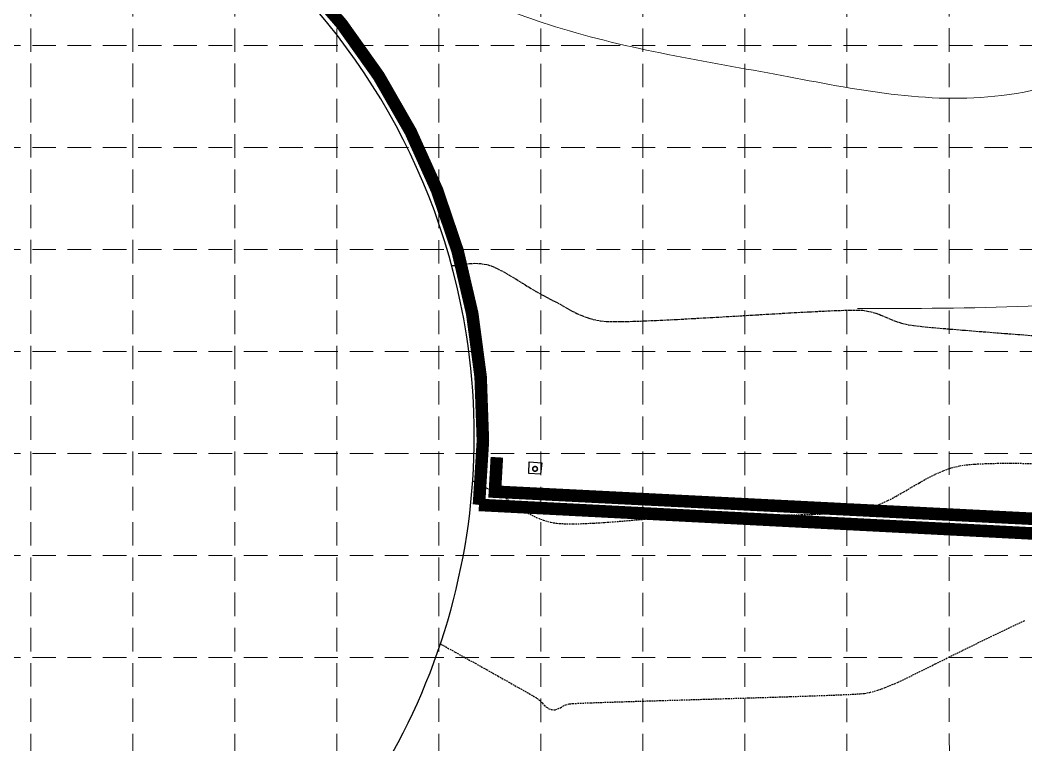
# Model space of a CAD drawing. Header units: inches. Extents: x 2507435 to 2508087, y 7097652 to 7098695.
# Drawn here: x 2507759.4 to 2507919.9, y 7097899.6 to 7098015.2 of the extents above; entities that cross this region are included whole.
import ezdxf

# ---------------------------------------------------------------- set-up
doc = ezdxf.new("R2010")
doc.units = ezdxf.units.IN
doc.header["$MEASUREMENT"] = 0
doc.linetypes.add('DASHED7', pattern=[0.5317999999999998, 0.4379999999999999, -0.0938])
doc.linetypes.add('HIDDEN', pattern=[0.375, 0.25, -0.125])
for name, color, linetype in [('CONT-MJR', 7, 'DASHED7'), ('CONT-MNR', 8, 'HIDDEN'), ('E-CONCRETE', 7, 'Continuous'), ('E-TANKS', 6, 'Continuous'), ('E-UTILITIES', 5, 'Continuous'), ('GRID', 254, 'HIDDEN'), ('LIMITS OF DISTURBANCE', 1, 'HIDDEN'), ('SILT FENCE', 200, 'Continuous')]:
    doc.layers.add(name, color=color, linetype=linetype)
doc.layers.add('CV_GRADING_PROP', color=1, linetype='Continuous', lineweight=0)

msp = doc.modelspace()

# ---------------------------------------------------------------- linework, layer by layer
at = {"layer": 'CONT-MJR', "color": 35, "elevation": 660}
for points in [[(2507830.27992389, 7097976.222437346), (2507831.107946965, 7097976.320255628)], [(2507832.000198302, 7097976.366817135), (2507832.947179258, 7097976.324787001)], [(2507828.6115597, 7097976.001957681), (2507828.981657244, 7097976.036370265)], [(2507829.52562772, 7097976.110697157), (2507830.27992389, 7097976.222437346)], [(2507834.697177148, 7097975.912634217), (2507835.544988786, 7097975.536897093)], [(2507837.455365818, 7097974.487642862), (2507838.490269569, 7097973.862547242)], [(2507848.240926456, 7097968.366057478), (2507849.01812953, 7097968.017218449)], [(2507879.401073712, 7097968.296033408), (2507882.381621847, 7097968.468803592)], [(2507887.687070531, 7097968.751274492), (2507889.883306871, 7097968.846917339)], [(2507889.883306871, 7097968.846917339), (2507891.68944174, 7097968.902793205)], [(2507891.68944174, 7097968.902793205), (2507893.041143031, 7097968.911873156)], [(2507893.041143031, 7097968.911873156), (2507893.874078644, 7097968.867128255)], [(2507850.853885165, 7097967.422550057), (2507852.00508526, 7097967.172945051)], [(2507852.00508526, 7097967.172945051), (2507852.90787132, 7097967.087287487)], [(2507901.96265946, 7097966.439889688), (2507903.285079633, 7097966.293263103)], [(2507915.475220726, 7097965.26406935), (2507918.586505174, 7097965.024988046)], [(2507918.586505174, 7097965.024988046), (2507921.38934619, 7097964.812676808)]]:
    msp.add_lwpolyline(points, dxfattribs=at)
at = {"layer": 'CONT-MJR', "color": 35, "extrusion": (0.05211338620045186, -0.9986411742857004, 0), "elevation": -6957639.836458231}
msp.add_lwpolyline([(2874322.983769511, 660.0000000000009), (2874323.877234912, 660.0000000000009)], dxfattribs=at)
at = {"layer": 'CONT-MJR', "color": 35, "extrusion": (-0.1669006706549652, -0.9859737147281984, 0), "elevation": -7416977.084777888}
msp.add_lwpolyline([(1288000.357948084, 660.0000000000009), (1288001.364275045, 660.0000000000009)], dxfattribs=at)
at = {"layer": 'CONT-MJR', "color": 35, "extrusion": (-0.01053808027390736, -0.9999444728904405, 0), "elevation": -7124009.560387706}
msp.add_lwpolyline([(2432889.98293985, 660.0000000000009), (2432890.090741252, 660.0000000000009)], dxfattribs=at)
at = {"layer": 'CONT-MJR', "color": 35, "extrusion": (0.03646456407666368, -0.9993349466353606, 0), "elevation": -7001808.592035943}
msp.add_lwpolyline([(2764985.144736599, 660.0000000000009), (2764985.372441649, 660.0000000000009)], dxfattribs=at)
at = {"layer": 'CONT-MJR', "color": 35, "extrusion": (0.1353798132207774, -0.9907937758041819, 0), "elevation": -6693121.058516488}
msp.add_lwpolyline([(3445664.015856698, 660), (3445664.56488162, 660)], dxfattribs=at)
at = {"layer": 'CONT-MJR', "color": 35, "extrusion": (-0.3067172806085955, -0.951800667039096, 0), "elevation": -7525054.446806742}
msp.add_lwpolyline([(209886.0716881626, 660), (209886.8678485183, 660)], dxfattribs=at)
at = {"layer": 'CONT-MJR', "color": 35, "extrusion": (-0.4633023957203798, -0.8862002539605575, 0), "elevation": -7452113.939470056}
msp.add_lwpolyline([(-1066064.574148697, 660), (-1066063.531487637, 660)], dxfattribs=at)
at = {"layer": 'CONT-MJR', "color": 35, "extrusion": (-0.4978259292968714, -0.8672769708228777, 0), "elevation": -7404376.324363961}
msp.add_lwpolyline([(-1358567.211149425, 660.0000000000009), (-1358566.073830473, 660.0000000000009)], dxfattribs=at)
at = {"layer": 'CONT-MJR', "color": 35, "extrusion": (-0.5250058258934703, -0.8510986328140324, 0), "elevation": -7357705.667955103}
msp.add_lwpolyline([(-1592059.719490044, 660), (-1592058.462754215, 660)], dxfattribs=at)
at = {"layer": 'CONT-MJR', "color": 35, "extrusion": (0.5236540546516548, 0.8519310013415886, 0), "elevation": 7360223.772062388}
msp.add_lwpolyline([(1580376.179981753, 660.0000000000009), (1580374.899974665, 660.0000000000009)], dxfattribs=at)
at = {"layer": 'CONT-MJR', "color": 35, "extrusion": (-0.5133720834132199, -0.858166128422679, 0), "elevation": -7378694.98738293}
msp.add_lwpolyline([(-1491757.045390503, 660), (-1491755.766479069, 660)], dxfattribs=at)
at = {"layer": 'CONT-MJR', "color": 35, "extrusion": (-0.4933407871751941, -0.8698361154317288, 0), "elevation": -7411292.905995751}
msp.add_lwpolyline([(-1320307.708525016, 660), (-1320306.454577997, 660)], dxfattribs=at)
at = {"layer": 'CONT-MJR', "color": 35, "extrusion": (-0.4613673170856366, -0.8872092192516947, 0), "elevation": -7454422.259570522}
msp.add_lwpolyline([(-1049790.668887269, 660), (-1049789.462737141, 660)], dxfattribs=at)
at = {"layer": 'CONT-MJR', "color": 35, "extrusion": (0.4549846515904339, 0.8904992795152232, 0), "elevation": 7461768.282141497}
msp.add_lwpolyline([(996234.532467925, 660.0000000000009), (996233.3192720502, 660.0000000000009)], dxfattribs=at)
at = {"layer": 'CONT-MJR', "color": 35, "extrusion": (-0.4802401353548263, -0.8771370545099428, 0), "elevation": -7430260.446336857}
msp.add_lwpolyline([(-1209006.378148083, 660.0000000000009), (-1209005.321217337, 660.0000000000009)], dxfattribs=at)
at = {"layer": 'CONT-MJR', "color": 35, "extrusion": (-0.4932765321406432, -0.8698725555156347, 0), "elevation": -7411390.527456753}
msp.add_lwpolyline([(-1319755.513969939, 660), (-1319754.57116521, 660)], dxfattribs=at)
at = {"layer": 'CONT-MJR', "color": 35, "extrusion": (0.4878327047121023, 0.8729371410435433, 0), "elevation": 7419490.576222251}
msp.add_lwpolyline([(1273428.941062833, 660.0000000000009), (1273428.071022451, 660.0000000000009)], dxfattribs=at)
at = {"layer": 'CONT-MJR', "color": 35, "extrusion": (0.4596600244028466, 0.888094962245578, 0), "elevation": 7456427.531697018}
msp.add_lwpolyline([(1035445.762591887, 660.0000000000009), (1035444.923509393, 660.0000000000009)], dxfattribs=at)
at = {"layer": 'CONT-MJR', "color": 35, "extrusion": (0.05913257972870483, -0.9982501379988026, 0), "elevation": -6937250.452392509}
msp.add_lwpolyline([(2923209.015604577, 660), (2923212.134383202, 660)], dxfattribs=at)
at = {"layer": 'CONT-MJR', "color": 35, "extrusion": (0.05527486312925041, -0.9984711761017654, 0), "elevation": -6948494.069591164}
msp.add_lwpolyline([(2896387.506711716, 660), (2896390.2944166, 660)], dxfattribs=at)
at = {"layer": 'CONT-MJR', "color": 35, "extrusion": (0.05083845868048501, -0.9987068894921035, 0), "elevation": -6961293.148743065}
msp.add_lwpolyline([(2865491.976955634, 660), (2865494.502226798, 660)], dxfattribs=at)
at = {"layer": 'CONT-MJR', "color": 35, "extrusion": (-0.1745053806802018, -0.9846562202686062, 0), "elevation": -7426700.171492389}
msp.add_lwpolyline([(1230779.543670633, 660.0000000000009), (1230780.689701342, 660.0000000000009)], dxfattribs=at)
at = {"layer": 'CONT-MJR', "color": 35, "extrusion": (-0.2627260409241509, -0.9648704718356353, 0), "elevation": -7507509.702004503}
msp.add_lwpolyline([(554972.6278791493, 660.0000000000009), (554973.604377381, 660.0000000000009)], dxfattribs=at)
at = {"layer": 'CONT-MJR', "color": 35, "extrusion": (-0.3417995004130306, -0.9397728989055828, 0), "elevation": -7527675.930551637}
msp.add_lwpolyline([(-69229.41456418764, 660), (-69228.54418413108, 660)], dxfattribs=at)
at = {"layer": 'CONT-MJR', "color": 35, "extrusion": (0.3444223450402505, 0.9388148104056384, 0), "elevation": 7527436.73818129}
msp.add_lwpolyline([(90292.98902983451, 660.0000000000009), (90292.07772659231, 660.0000000000009)], dxfattribs=at)
at = {"layer": 'CONT-MJR', "color": 35, "extrusion": (-0.2753875085235777, -0.9613333033600658, 0), "elevation": -7514143.267862341}
msp.add_lwpolyline([(456187.9619855725, 660), (456188.9816222067, 660)], dxfattribs=at)
at = {"layer": 'CONT-MJR', "color": 35, "extrusion": (-0.01911403882221676, -0.9998173100721467, 0), "elevation": -7144605.558033872}
msp.add_lwpolyline([(2371723.929939285, 660.0000000000009), (2371725.343531574, 660.0000000000009)], dxfattribs=at)
at = {"layer": 'CONT-MJR', "color": 35, "extrusion": (0.01322232000328219, -0.9999125813058515, 0), "elevation": -7064186.912899924}
msp.add_lwpolyline([(2601486.679699107, 660.0000000000009), (2601488.539411597, 660.0000000000009)], dxfattribs=at)
at = {"layer": 'CONT-MJR', "color": 35, "extrusion": (0.03084500590802431, -0.9995241796027418, 0), "elevation": -7017234.888627828}
msp.add_lwpolyline([(2725599.728298482, 660), (2725601.9707992, 660)], dxfattribs=at)
at = {"layer": 'CONT-MJR', "color": 35, "extrusion": (0.04166829663571714, -0.9991314993810765, 0), "elevation": -6987304.376505167}
msp.add_lwpolyline([(2801440.546481727, 660), (2801443.107691498, 660)], dxfattribs=at)
at = {"layer": 'CONT-MJR', "color": 35, "extrusion": (0.04874483676793381, -0.9988112638974731, 0), "elevation": -6967284.376647521}
msp.add_lwpolyline([(2850869.051795231, 660.0000000000009), (2850871.867347102, 660.0000000000009)], dxfattribs=at)
at = {"layer": 'CONT-MJR', "color": 35, "extrusion": (0.05348285702008618, -0.9985687677896645, 0), "elevation": -6953680.837737493}
msp.add_lwpolyline([(2883894.033419101, 660.0000000000009), (2883897.038812902, 660.0000000000009)], dxfattribs=at)
at = {"layer": 'CONT-MJR', "color": 35, "extrusion": (0.05660185452229997, -0.9983968299552219, 0), "elevation": -6944638.398298648}
msp.add_lwpolyline([(2905604.38471366, 660), (2905607.515380394, 660)], dxfattribs=at)
at = {"layer": 'CONT-MJR', "color": 35, "extrusion": (0.05848248846837432, -0.9982884345431167, 0), "elevation": -6939152.625856691}
msp.add_lwpolyline([(2918684.352859229, 660), (2918687.544192401, 660)], dxfattribs=at)
at = {"layer": 'CONT-MJR', "color": 35, "extrusion": (0.0593101970582982, -0.9982396007597104, 0), "elevation": -6936730.217116268}
msp.add_lwpolyline([(2924440.124280847, 660.0000000000009), (2924443.311654045, 660.0000000000009)], dxfattribs=at)
at = {"layer": 'CONT-MJR', "color": 35, "extrusion": (-0.3928199777146783, -0.9196153897734854, 0), "elevation": -7512552.66334776}
msp.add_lwpolyline([(-481923.2170820544, 660), (-481922.3952796864, 660)], dxfattribs=at)
at = {"layer": 'CONT-MJR', "color": 35, "extrusion": (-0.4028277763615692, -0.9152757959170523, 0), "elevation": -7506848.899323328}
msp.add_lwpolyline([(-563840.684390353, 660), (-563839.858910359, 660)], dxfattribs=at)
at = {"layer": 'CONT-MJR', "color": 35, "extrusion": (0.3710670353658764, 0.9286060818585992, 0), "elevation": 7521814.127615999}
msp.add_lwpolyline([(304972.151784793, 660), (304971.2715850342, 660)], dxfattribs=at)
at = {"layer": 'CONT-MJR', "color": 35, "extrusion": (-0.3083484178799724, -0.9512734902176755, 0), "elevation": -7525414.683294848}
msp.add_lwpolyline([(197050.9866663576, 660), (197051.9760696022, 660)], dxfattribs=at)
at = {"layer": 'CONT-MJR', "color": 35, "extrusion": (-0.2312821179590951, -0.9728867261466544, 0), "elevation": -7485550.138845021}
msp.add_lwpolyline([(798269.8514036005, 660), (798271.0098576245, 660)], dxfattribs=at)
at = {"layer": 'CONT-MJR', "color": 35, "extrusion": (-0.145650367403006, -0.9893361261347781, 0), "elevation": -7387551.4633472}
msp.add_lwpolyline([(1447335.780922489, 660.0000000000009), (1447336.592679177, 660.0000000000009)], dxfattribs=at)
at = {"layer": 'CONT-MJR', "color": 35, "extrusion": (-0.09587678792109704, -0.9953932095096556, 0), "elevation": -7305717.161032718}
msp.add_lwpolyline([(1815819.691104943, 660.0000000000009), (1815821.477883266, 660.0000000000009)], dxfattribs=at)
at = {"layer": 'CONT-MJR', "color": 35, "extrusion": (-0.0882048558163035, -0.9961023558904101, 0), "elevation": -7291510.180645405}
msp.add_lwpolyline([(1872055.063852158, 660), (1872057.243829665, 660)], dxfattribs=at)
at = {"layer": 'CONT-MJR', "color": 35, "extrusion": (-0.08348607409647216, -0.9965089439799115, 0), "elevation": -7282561.862236037}
msp.add_lwpolyline([(1906570.680917937, 660), (1906573.190901766, 660)], dxfattribs=at)
at = {"layer": 'CONT-MJR', "color": 35, "extrusion": (-0.08034686322048207, -0.9967669645261269, 0), "elevation": -7276520.425707883}
msp.add_lwpolyline([(1929502.294327796, 660.0000000000009), (1929505.071073938, 660.0000000000009)], dxfattribs=at)
at = {"layer": 'CONT-MJR', "color": 35, "extrusion": (-0.07816382419897526, -0.9969405281091704, 0), "elevation": -7272277.503172897}
msp.add_lwpolyline([(1945435.489007405, 660.0000000000009), (1945438.469248564, 660.0000000000009)], dxfattribs=at)
at = {"layer": 'CONT-MNR', "color": 35, "extrusion": (0.08488820451804699, -0.9963904820569606, 0), "elevation": -6859432.055381149}
msp.add_lwpolyline([(3101389.751704655, 659), (3101391.156374249, 659)], dxfattribs=at)
at = {"layer": 'CONT-MNR', "color": 35, "extrusion": (0.04893359535786888, -0.9988020340614814, 0), "elevation": -6966720.104352588}
msp.add_lwpolyline([(2852235.301449788, 659.0000000000009), (2852236.976396739, 659.0000000000009)], dxfattribs=at)
at = {"layer": 'CONT-MNR', "color": 35}
for points, elevation in [([(2507913.431092512, 7097944.421032125), (2507915.338987322, 7097944.466906399)], 659), ([(2507919.70609363, 7097944.455161463), (2507922.088531888, 7097944.399925859)], 659), ([(2507906.694513299, 7097943.279165349), (2507907.975973115, 7097943.736529103)], 659), ([(2507907.975973115, 7097943.736529103), (2507909.27068089, 7097944.062120682)], 659), ([(2507831.63912431, 7097941.640839558), (2507831.731592059, 7097941.595017244)], 659), ([(2507831.920767679, 7097941.501523611), (2507832.215714878, 7097941.356179803)], 659), ([(2507832.215714878, 7097941.356179803), (2507832.631487882, 7097941.151515427)], 659), ([(2507832.631487882, 7097941.151515427), (2507833.190881827, 7097940.875326007)], 659), ([(2507834.460405075, 7097940.239857241), (2507835.180258794, 7097939.872563806)], 659), ([(2507836.618892177, 7097939.0822082), (2507837.320494794, 7097938.608911091)], 659), ([(2507895.319033474, 7097937.425645581), (2507896.600852468, 7097937.925549298)], 659), ([(2507897.872001259, 7097938.522362764), (2507899.135137422, 7097939.190676875)], 659), ([(2507839.771745223, 7097936.923745235), (2507840.727722502, 7097936.362407656)], 659), ([(2507873.728011925, 7097936.230667219), (2507875.736464801, 7097936.228186342)], 659), ([(2507875.736464801, 7097936.228186342), (2507877.814223092, 7097936.226730796)], 659), ([(2507877.814223092, 7097936.226730796), (2507879.927293435, 7097936.231078094)], 659), ([(2507879.927293435, 7097936.231078094), (2507882.041682469, 7097936.246005752)], 659), ([(2507882.041682469, 7097936.246005752), (2507884.123396833, 7097936.276291285)], 659), ([(2507886.138443166, 7097936.32671221), (2507888.052828105, 7097936.402046039)], 659), ([(2507889.83255829, 7097936.507070289), (2507891.443640359, 7097936.646562475)], 659), ([(2507891.443640359, 7097936.646562475), (2507892.852080951, 7097936.825300112)], 659), ([(2507892.852080951, 7097936.825300112), (2507894.023886704, 7097937.048060715)], 659), ([(2507841.764853155, 7097935.845666874), (2507842.890161064, 7097935.400165651)], 659), ([(2507846.247227671, 7097934.826288797), (2507847.642602619, 7097934.809674854)], 659), ([(2507850.920063739, 7097934.925348967), (2507852.735157465, 7097935.039985793)], 659), ([(2507852.735157465, 7097935.039985793), (2507854.623165002, 7097935.180721645)], 659), ([(2507858.483936625, 7097935.505187971), (2507860.389708263, 7097935.671267214)], 659), ([(2507860.389708263, 7097935.671267214), (2507862.234408822, 7097935.828143026)], 659), ([(2507862.234408822, 7097935.828143026), (2507863.984542079, 7097935.966989789)], 659), ([(2507865.60661181, 7097936.078981891), (2507867.067121793, 7097936.155293717)], 659), ([(2507826.487529325, 7097915.658503957), (2507826.511693834, 7097915.645003716)], 658), ([(2507826.511693834, 7097915.645003716), (2507826.625445915, 7097915.581669022)], 658), ([(2507826.625445915, 7097915.581669022), (2507826.948606349, 7097915.401905895)], 658), ([(2507826.948606349, 7097915.401905895), (2507827.633342959, 7097915.021009484)], 658), ([(2507828.831094585, 7097914.354387399), (2507830.322905639, 7097913.52334259)], 658), ([(2507830.322905639, 7097913.52334259), (2507832.016898283, 7097912.578495441)], 658), ([(2507905.439199211, 7097912.470144008), (2507907.561740465, 7097913.520900981)], 658), ([(2507833.821194683, 7097911.570466336), (2507835.643917002, 7097910.549875654)], 658), ([(2507837.393187405, 7097909.567343783), (2507838.977128056, 7097908.6734911)], 658), ([(2507898.924009407, 7097909.304295486), (2507899.511676019, 7097909.563902094)], 658), ([(2507838.977128056, 7097908.6734911), (2507840.303861121, 7097907.918937991)], 658), ([(2507888.028162771, 7097907.454819213), (2507890.332043788, 7097907.54591543)], 658), ([(2507893.458994851, 7097907.70500038), (2507894.135369421, 7097907.770370369)], 658), ([(2507894.135369421, 7097907.770370369), (2507894.977616675, 7097907.932619283)], 658), ([(2507896.85320174, 7097908.481371089), (2507897.447369553, 7097908.713713061)], 658), ([(2507842.711858034, 7097906.25727859), (2507843.051621784, 7097905.890256654)], 658), ([(2507847.047879957, 7097906.106825023), (2507847.587348589, 7097906.149787062)], 658), ([(2507847.587348589, 7097906.149787062), (2507848.75787888, 7097906.205123655)], 658), ([(2507848.75787888, 7097906.205123655), (2507850.486123091, 7097906.271525431)], 658), ([(2507852.698733483, 7097906.347683014), (2507855.32236232, 7097906.432287035)], 658), ([(2507858.283661864, 7097906.524028117), (2507861.509284376, 7097906.621596891)], 658), ([(2507864.925882117, 7097906.723683981), (2507868.460107352, 7097906.828980018)], 658), ([(2507872.038612341, 7097906.936175628), (2507875.588049346, 7097907.043961436)], 658), ([(2507875.588049346, 7097907.043961436), (2507879.035070629, 7097907.151028071)], 658), ([(2507879.035070629, 7097907.151028071), (2507882.306328453, 7097907.256066161)], 658), ([(2507843.781722115, 7097905.322760033), (2507844.277942785, 7097905.173348423)], 658), ([(2507844.788729178, 7097905.162716227), (2507845.218793144, 7097905.282558572)], 658)]:
    msp.add_lwpolyline(points, dxfattribs=dict(at, elevation=elevation))
at = {"layer": 'CONT-MNR', "color": 35, "extrusion": (0.005217022210347896, -0.9999863912470294, 0), "elevation": -7084764.022708383}
msp.add_lwpolyline([(2544911.34331867, 659.0000000000009), (2544913.447809889, 659.0000000000009)], dxfattribs=at)
at = {"layer": 'CONT-MNR', "color": 35, "extrusion": (-0.01004266297800566, -0.9999495711886227, 0), "elevation": -7122772.706643567}
msp.add_lwpolyline([(2436508.707926195, 659.0000000000009), (2436510.970684033, 659.0000000000009)], dxfattribs=at)
at = {"layer": 'CONT-MNR', "color": 35, "extrusion": (0.4546524066569044, -0.8906689559657308, 0), "elevation": -5181691.991336604}
msp.add_lwpolyline([(5460808.825260528, 659.0000000000009), (5460810.243224645, 659.0000000000009)], dxfattribs=at)
at = {"layer": 'CONT-MNR', "color": 35, "extrusion": (0.4054752429046047, -0.9141060263401899, 0), "elevation": -5471378.64996603}
msp.add_lwpolyline([(5170531.507909512, 659), (5170532.898196191, 659)], dxfattribs=at)
at = {"layer": 'CONT-MNR', "color": 35, "extrusion": (0.1434716707234982, -0.9896544243824751, 0), "elevation": -6664697.812009512}
msp.add_lwpolyline([(3500317.398973557, 659), (3500318.498217656, 659)], dxfattribs=at)
at = {"layer": 'CONT-MNR', "color": 35, "extrusion": (-0.4430605960291062, -0.896491666579413, 0), "elevation": -7474366.911540234}
msp.add_lwpolyline([(-896567.9851124249, 659.0000000000009), (-896567.7740947134, 659.0000000000009)], dxfattribs=at)
at = {"layer": 'CONT-MNR', "color": 35, "extrusion": (-0.5029729005090533, 0.8643021817359425, 0), "elevation": 4873359.015044606}
msp.add_lwpolyline([(-5737656.657375133, 659.0000000000009), (-5737658.109464163, 659.0000000000009)], dxfattribs=at)
at = {"layer": 'CONT-MNR', "color": 35, "extrusion": (-0.4864522343158947, 0.8737071727581697, 0), "elevation": 4981547.316616831}
msp.add_lwpolyline([(-5643982.193710757, 659.0000000000009), (-5643983.633164866, 659.0000000000009)], dxfattribs=at)
at = {"layer": 'CONT-MNR', "color": 35, "extrusion": (0.4454943651633785, 0.8952847427537668, 0), "elevation": 7471903.725955241}
msp.add_lwpolyline([(916867.8710525613, 659), (916867.1919185384, 659)], dxfattribs=at)
at = {"layer": 'CONT-MNR', "color": 35, "extrusion": (-0.4495518486211382, -0.8932542389495374, 0), "elevation": -7467666.824773872}
msp.add_lwpolyline([(-950759.1344457781, 659), (-950758.3938896288, 659)], dxfattribs=at)
at = {"layer": 'CONT-MNR', "color": 35, "extrusion": (0.4599971804311493, 0.8879203759320949, 0), "elevation": 7456002.551895352}
msp.add_lwpolyline([(1038274.372218061, 659.0000000000009), (1038273.490309336, 659.0000000000009)], dxfattribs=at)
at = {"layer": 'CONT-MNR', "color": 35, "extrusion": (-0.5060927141577035, -0.8624790807181872, 0), "elevation": -7391021.815735839}
msp.add_lwpolyline([(-1429259.393485293, 659.0000000000009), (-1429258.633387254, 659.0000000000009)], dxfattribs=at)
at = {"layer": 'CONT-MNR', "color": 35, "extrusion": (0.4938825647876705, -0.8695286149395847, 0), "elevation": -4933253.57630421}
msp.add_lwpolyline([(5686238.473582642, 659), (5686239.9200918, 659)], dxfattribs=at)
at = {"layer": 'CONT-MNR', "color": 35, "extrusion": (0.5053865695620338, -0.8628930497496894, 0), "elevation": -4857303.835256315}
msp.add_lwpolyline([(5751253.318101042, 659.0000000000009), (5751254.772607628, 659.0000000000009)], dxfattribs=at)
at = {"layer": 'CONT-MNR', "color": 35, "extrusion": (-0.5785355775265697, -0.8156571495033919, 0), "elevation": -7240357.485649632}
msp.add_lwpolyline([(-2060874.572101507, 659), (-2060873.646883776, 659)], dxfattribs=at)
at = {"layer": 'CONT-MNR', "color": 35, "extrusion": (0.5736535105353783, 0.8190980709600267, 0), "elevation": 7252537.499579113}
msp.add_lwpolyline([(2017591.76386637, 659.0000000000009), (2017590.76918428, 659.0000000000009)], dxfattribs=at)
at = {"layer": 'CONT-MNR', "color": 35, "extrusion": (0.4249957098761461, -0.9051953637678835, 0), "elevation": -5359175.206344187}
msp.add_lwpolyline([(5286729.543226535, 659.0000000000009), (5286730.947507689, 659.0000000000009)], dxfattribs=at)
at = {"layer": 'CONT-MNR', "color": 35, "extrusion": (-0.5490399541351368, -0.8357961047787233, 0), "elevation": -7309332.266088618}
msp.add_lwpolyline([(-1801009.305532544, 659.0000000000009), (-1801008.250433359, 659.0000000000009)], dxfattribs=at)
at = {"layer": 'CONT-MNR', "color": 35, "extrusion": (-0.4459534693269102, -0.8950561452754195, 0), "elevation": -7471431.832993999}
msp.add_lwpolyline([(-920691.0911573172, 659.0000000000009), (-920689.9324248089, 659.0000000000009)], dxfattribs=at)
at = {"layer": 'CONT-MNR', "color": 35, "extrusion": (0.01447209438489665, -0.9998952737582645, 0), "elevation": -7060898.747269588}
msp.add_lwpolyline([(2610327.82135451, 659), (2610329.418098195, 659)], dxfattribs=at)
at = {"layer": 'CONT-MNR', "color": 35, "extrusion": (0.005543905154051386, -0.9999846324397406, 0), "elevation": -7083923.747908749}
msp.add_lwpolyline([(2547181.800342609, 659), (2547183.568231741, 659)], dxfattribs=at)
at = {"layer": 'CONT-MNR', "color": 35, "extrusion": (0.0006672998514434301, -0.9999997773554294, 0), "elevation": -7096261.146584117}
msp.add_lwpolyline([(2512607.716285211, 659.0000000000009), (2512609.621439736, 659.0000000000009)], dxfattribs=at)
at = {"layer": 'CONT-MNR', "color": 35, "extrusion": (0.0250143865483428, -0.9996870912768706, 0), "elevation": -7032982.087233116}
msp.add_lwpolyline([(2684649.906288681, 659.0000000000009), (2684651.921965735, 659.0000000000009)], dxfattribs=at)
at = {"layer": 'CONT-MNR', "color": 35, "extrusion": (0.05890885168486246, -0.9982633656471478, 0), "elevation": -6937873.076509601}
msp.add_lwpolyline([(2921664.051059174, 659.0000000000009), (2921665.833885476, 659.0000000000009)], dxfattribs=at)
at = {"layer": 'CONT-MNR', "color": 35, "extrusion": (0.2798864088783595, -0.9600331234520899, 0), "elevation": -6112329.222122887}
msp.add_lwpolyline([(4394277.44386516, 659), (4394278.792929831, 659)], dxfattribs=at)
at = {"layer": 'CONT-MNR', "color": 35, "extrusion": (-0.2739211347990562, -0.9617521572163992, 0), "elevation": -7513405.853262626}
msp.add_lwpolyline([(467648.7900284431, 659.0000000000009), (467650.0590758161, 659.0000000000009)], dxfattribs=at)
at = {"layer": 'CONT-MNR', "color": 35, "extrusion": (-0.1544835120708513, -0.9879953666380501, 0), "elevation": -7400147.510556525}
msp.add_lwpolyline([(1381224.426224368, 659.0000000000009), (1381225.385825341, 659.0000000000009)], dxfattribs=at)
at = {"layer": 'CONT-MNR', "color": 35, "extrusion": (-0.06550226398590284, -0.9978524206578452, 0), "elevation": -7246961.05500586}
msp.add_lwpolyline([(2037528.456653439, 659.0000000000009), (2037529.647687522, 659.0000000000009)], dxfattribs=at)
at = {"layer": 'CONT-MNR', "color": 35, "extrusion": (0.02291751658475482, -0.9997373592267059, 0), "elevation": -7038596.962646268}
msp.add_lwpolyline([(2669856.018276694, 659.0000000000009), (2669857.587466258, 659.0000000000009)], dxfattribs=at)
at = {"layer": 'CONT-MNR', "color": 35, "extrusion": (0.04660054205016854, -0.9989136046128466, 0), "elevation": -6973356.549331767}
msp.add_lwpolyline([(2835892.306808583, 659), (2835894.017350598, 659)], dxfattribs=at)
at = {"layer": 'CONT-MNR', "color": 35, "extrusion": (0.08170536006919395, -0.9966565276643522, 0), "elevation": -6869298.265817797}
msp.add_lwpolyline([(3079409.030299286, 659.0000000000009), (3079410.964190326, 659.0000000000009)], dxfattribs=at)
at = {"layer": 'CONT-MNR', "color": 35, "extrusion": (0.08578054205464444, -0.9963140562116002, 0), "elevation": -6856647.453753741}
msp.add_lwpolyline([(3107477.47314044, 659.0000000000009), (3107479.413639504, 659.0000000000009)], dxfattribs=at)
at = {"layer": 'CONT-MNR', "color": 35, "extrusion": (0.06887874367835285, -0.9976250391150434, 0), "elevation": -6908340.126132818}
msp.add_lwpolyline([(2990804.817789652, 659), (2990806.443720907, 659)], dxfattribs=at)
at = {"layer": 'CONT-MNR', "color": 35, "extrusion": (0.02959461287155462, -0.9995619835152709, 0), "elevation": -7020607.787265352}
msp.add_lwpolyline([(2716829.252707811, 659), (2716830.644615096, 659)], dxfattribs=at)
at = {"layer": 'CONT-MNR', "color": 35, "extrusion": (0.426906026428025, -0.9042959939087613, 0), "elevation": -5347974.040072118}
msp.add_lwpolyline([(5298043.41983597, 658), (5298046.062385818, 658)], dxfattribs=at)
at = {"layer": 'CONT-MNR', "color": 35, "extrusion": (-0.4192488128290119, 0.907871374667945, 0), "elevation": 5392555.479309494}
msp.add_lwpolyline([(-5252662.545320835, 658), (-5252662.777194018, 658)], dxfattribs=at)
at = {"layer": 'CONT-MNR', "color": 35, "extrusion": (0.4369475292107033, -0.8994869964133231, 0), "elevation": -5288656.925875969}
msp.add_lwpolyline([(5357251.207032014, 658), (5357253.914060682, 658)], dxfattribs=at)
at = {"layer": 'CONT-MNR', "color": 35, "extrusion": (0.4326348419165008, -0.9015692394707598, 0), "elevation": -5314252.365929917}
msp.add_lwpolyline([(5331864.905503763, 658), (5331867.609286713, 658)], dxfattribs=at)
at = {"layer": 'CONT-MNR', "color": 35, "extrusion": (-0.4401411182591665, 0.8979286140988995, 0), "elevation": 5269586.418403581}
msp.add_lwpolyline([(-5376008.094951069, 658.0000000000009), (-5376010.747184055, 658.0000000000009)], dxfattribs=at)
at = {"layer": 'CONT-MNR', "color": 35, "extrusion": (-0.4863142611073708, -0.8737839775617267, 0), "elevation": -7421636.76194662}
msp.add_lwpolyline([(-1260517.694343513, 658), (-1260516.323579507, 658)], dxfattribs=at)
at = {"layer": 'CONT-MNR', "color": 35, "extrusion": (0.4423682422268791, -0.8968335064375669, 0), "elevation": -5256228.011585617}
msp.add_lwpolyline([(5389067.060136355, 658), (5389069.599497262, 658)], dxfattribs=at)
at = {"layer": 'CONT-MNR', "color": 35, "extrusion": (-0.4877276390898061, -0.8729958476807801, 0), "elevation": -7419587.197063332}
msp.add_lwpolyline([(-1272521.206942302, 658.0000000000009), (-1272519.140155382, 658.0000000000009)], dxfattribs=at)
at = {"layer": 'CONT-MNR', "color": 35, "extrusion": (0.4438957860688065, -0.8960784179469766, 0), "elevation": -5247037.520653193}
msp.add_lwpolyline([(5398011.234392306, 658), (5398013.373700405, 658)], dxfattribs=at)
at = {"layer": 'CONT-MNR', "color": 35, "extrusion": (-0.4897186763020101, -0.8718805067674166, 0), "elevation": -7416663.799137412}
msp.add_lwpolyline([(-1289446.346887433, 658), (-1289444.34056846, 658)], dxfattribs=at)
at = {"layer": 'CONT-MNR', "color": 35, "extrusion": (0.4391503969478119, -0.8984135622643835, 0), "elevation": -5275513.139148701}
msp.add_lwpolyline([(5370181.840019699, 658), (5370183.346841017, 658)], dxfattribs=at)
at = {"layer": 'CONT-MNR', "color": 35, "extrusion": (0.4427112140303733, -0.8966642520875654, 0), "elevation": -5254166.511936286}
msp.add_lwpolyline([(5391070.610265314, 658), (5391072.462378446, 658)], dxfattribs=at)
at = {"layer": 'CONT-MNR', "color": 35, "extrusion": (0.3746796041698536, -0.927154352963476, 0), "elevation": -5641198.937977441}
msp.add_lwpolyline([(4984649.662402436, 658), (4984650.386841381, 658)], dxfattribs=at)
at = {"layer": 'CONT-MNR', "color": 35, "extrusion": (0.3685622964782814, -0.9296030516379857, 0), "elevation": -5673921.162754419}
msp.add_lwpolyline([(4947371.380412359, 658.0000000000009), (4947372.246344471, 658.0000000000009)], dxfattribs=at)
at = {"layer": 'CONT-MNR', "color": 35, "extrusion": (-0.4303944022324864, 0.9026409355479846, 0), "elevation": 5327477.818008631}
msp.add_lwpolyline([(-5318633.305335468, 658.0000000000009), (-5318634.408834092, 658.0000000000009)], dxfattribs=at)
at = {"layer": 'CONT-MNR', "color": 35, "extrusion": (-0.5001249019542513, -0.8659532795972602, 0), "elevation": -7400690.026769184}
msp.add_lwpolyline([(-1378167.966204439, 658.0000000000009), (-1378166.837220158, 658.0000000000009)], dxfattribs=at)
at = {"layer": 'CONT-MNR', "color": 35, "extrusion": (-0.5169356778337086, -0.8560242432213029, 0), "elevation": -7372373.40417981}
msp.add_lwpolyline([(-1522388.614275756, 658), (-1522387.987325776, 658)], dxfattribs=at)
at = {"layer": 'CONT-MNR', "color": 35, "extrusion": (0.033632595647419, -0.9994342642265259, 0), "elevation": -7009545.124474543}
msp.add_lwpolyline([(2745184.552278256, 658), (2745187.576135586, 658)], dxfattribs=at)
at = {"layer": 'CONT-MNR', "color": 35, "extrusion": (0.03592646181053565, -0.9993544362946393, 0), "elevation": -7003225.759913485}
msp.add_lwpolyline([(2761269.026353321, 658.0000000000009), (2761271.727784959, 658.0000000000009)], dxfattribs=at)
at = {"layer": 'CONT-MNR', "color": 35, "extrusion": (0.04564321027763896, -0.9989578055931848, 0), "elevation": -6976041.980592254}
msp.add_lwpolyline([(2829247.909416284, 658), (2829249.746057028, 658)], dxfattribs=at)
at = {"layer": 'CONT-MNR', "color": 35, "extrusion": (0.05813810435725929, -0.9983085499091675, 0), "elevation": -6940097.776732111}
msp.add_lwpolyline([(2916309.086833452, 658.0000000000009), (2916310.381247344, 658.0000000000009)], dxfattribs=at)
at = {"layer": 'CONT-MNR', "color": 35, "extrusion": (0.2329345603891112, -0.9724924115777622, 0), "elevation": -6318486.188436657}
msp.add_lwpolyline([(4092256.898733257, 658.0000000000009), (4092257.614950808, 658.0000000000009)], dxfattribs=at)
at = {"layer": 'CONT-MNR', "color": 35, "extrusion": (0.2845394370517343, -0.9586643358143048, 0), "elevation": -6090916.130529045}
msp.add_lwpolyline([(4423864.915596861, 658.0000000000009), (4423865.548344421, 658.0000000000009)], dxfattribs=at)
at = {"layer": 'CONT-MNR', "color": 35, "extrusion": (0.3325679287546736, -0.9430793035391173, 0), "elevation": -5859844.525196174}
msp.add_lwpolyline([(4725681.732776333, 658.0000000000009), (4725682.339805257, 658.0000000000009)], dxfattribs=at)
at = {"layer": 'CONT-MNR', "color": 35, "extrusion": (0.6094041179535209, 0.7928597738700655, 0), "elevation": 7155934.094107601}
msp.add_lwpolyline([(2337126.876187943, 658), (2337126.245345801, 658)], dxfattribs=at)
at = {"layer": 'CONT-MNR', "color": 35, "extrusion": (-0.702571321631625, -0.7116133346282881, 0), "elevation": -6812903.109135346}
msp.add_lwpolyline([(-3202171.618047614, 658.0000000000009), (-3202171.065085053, 658.0000000000009)], dxfattribs=at)
at = {"layer": 'CONT-MNR', "color": 35, "extrusion": (0.6864813121415583, 0.7271474459010391, 0), "elevation": 6882811.528068481}
msp.add_lwpolyline([(3049008.079293238, 658), (3049007.613123667, 658)], dxfattribs=at)
at = {"layer": 'CONT-MNR', "color": 35, "extrusion": (0.5038152522040336, -0.8638114329218999, 0), "elevation": -4867761.037166368}
msp.add_lwpolyline([(5742338.755308951, 658.0000000000009), (5742339.225350652, 658.0000000000009)], dxfattribs=at)
at = {"layer": 'CONT-MNR', "color": 35, "extrusion": (0.4346427593144182, -0.900602949015574, 0), "elevation": -5302377.710741841}
msp.add_lwpolyline([(5343626.849489382, 658.0000000000009), (5343627.363271013, 658.0000000000009)], dxfattribs=at)
at = {"layer": 'CONT-MNR', "color": 35, "extrusion": (0.2752401739644911, -0.9613754972101154, 0), "elevation": -6133492.754864812}
msp.add_lwpolyline([(4364611.026299074, 658.0000000000009), (4364611.614208658, 658.0000000000009)], dxfattribs=at)
at = {"layer": 'CONT-MNR', "color": 35, "extrusion": (0.03439941818863439, -0.9994081648797369, 0), "elevation": -7007436.883686889}
msp.add_lwpolyline([(2750530.098226968, 658), (2750532.312147637, 658)], dxfattribs=at)
at = {"layer": 'CONT-MNR', "color": 35, "extrusion": (0.03096515156028068, -0.9995204647173808, 0), "elevation": -7016846.615571816}
msp.add_lwpolyline([(2726440.465688003, 658), (2726443.428408275, 658)], dxfattribs=at)
at = {"layer": 'CONT-MNR', "color": 35, "extrusion": (0.02986642188442465, -0.9995538989188235, 0), "elevation": -7019839.387914911}
msp.add_lwpolyline([(2718731.823210508, 658.0000000000009), (2718735.241333076, 658.0000000000009)], dxfattribs=at)
at = {"layer": 'CONT-MNR', "color": 35, "extrusion": (0.02994198615524608, -0.999551638218396, 0), "elevation": -7019633.836116808}
msp.add_lwpolyline([(2719269.455741096, 658.0000000000009), (2719273.035851269, 658.0000000000009)], dxfattribs=at)
at = {"layer": 'CONT-MNR', "color": 35, "extrusion": (-0.5346921048942026, -0.8450469531119601, 0), "elevation": -7338987.536870366}
msp.add_lwpolyline([(-1675948.653586944, 658.0000000000009), (-1675948.190741279, 658.0000000000009)], dxfattribs=at)
at = {"layer": 'CONT-MNR', "color": 35, "extrusion": (-0.02081083987171657, -0.9997834310208555, 0), "elevation": -7148558.332962435}
msp.add_lwpolyline([(2359587.788680475, 658), (2359588.299577512, 658)], dxfattribs=at)
at = {"layer": 'CONT-MNR', "color": 35, "extrusion": (0.455757180512895, -0.8901041469462639, 0), "elevation": -5174906.460557275}
msp.add_lwpolyline([(5467164.728273617, 658.0000000000009), (5467165.172204029, 658.0000000000009)], dxfattribs=at)
at = {"layer": 'CV_GRADING_PROP', "color": 35, "linetype": 'Continuous', "lineweight": 13}
msp.add_open_spline([(2507806.403770865, 7098061.332054007), (2507809.620082816, 7098054.305197909), (2507817.836124153, 7098044.489482463), (2507845.342201831, 7098031.735618648), (2507878.972476766, 7098026.102616024), (2507922.121034485, 7098023.506554654), (2507933.867958838, 7098054.249794723), (2507937.584823855, 7098073.944170184), (2507957.636529897, 7098100.274818663), (2507970.342688954, 7098057.137480895), (2507975.454157502, 7098033.354267145), (2507986.616043131, 7098014.345574724), (2507996.45663725, 7098005.389069024), (2507997.450913518, 7098000.649861417)], degree=3, knots=[68.07479068704538, 68.07479068704538, 68.07479068704538, 68.07479068704538, 82.14263039687796, 105.6666194667586, 156.0648327157717, 190.362467522867, 216.9672907840873, 241.5253479629377, 257.3099029812776, 293.7684111485888, 319.9678300632826, 342.8507330715825, 357.3778823587117, 357.3778823587117, 357.3778823587117, 357.3778823587117], dxfattribs=at)
for points in [[(2507814.058538332, 7098026.833727055), (2507844.859960023, 7098014.095631342), (2507880.971974512, 7098006.311238227), (2507916.021868285, 7098003.126713771), (2507933.723832297, 7098009.141926633), (2507946.823289977, 7098022.941530498), (2507952.84195846, 7098027.895235207), (2507962.046981902, 7098017.9878279), (2507971.25200175, 7098006.665074278), (2507978.332790948, 7097999.234517214), (2507985.772041576, 7097987.962162257), (2507994.993598666, 7097975.446617706)], [(2507992.848403594, 7097949.343636179), (2507974.792394553, 7097958.543373497), (2507958.152547663, 7097967.389274764), (2507948.239444942, 7097969.512291068), (2507920.270340367, 7097969.512291068), (2507893.009311477, 7097969.158455018)]]:
    msp.add_spline(points, degree=3, dxfattribs=at)
at = {"layer": 'E-CONCRETE'}
msp.add_lwpolyline([(2507842.442779683, 7097942.713680291), (2507840.613049579, 7097942.827671088), (2507840.657466486, 7097944.718277235), (2507842.651982253, 7097944.526663721), (2507842.442779683, 7097942.713680291)], dxfattribs=at)
at = {"layer": 'E-TANKS', "color": 7}
for centre, radius, start, end in [((2507727.386618463, 7097948.703119888), 104.515764849609, 8.95474438774535, 182.6667754490185), ((2507727.375578447, 7097948.811604179), 104.5098409779485, 182.7264673964793, 8.895052481728515)]:
    msp.add_arc(centre, radius, start, end, dxfattribs=at)
at = {"layer": 'E-UTILITIES', "color": 7}
msp.add_line((2507832.992811895, 7097945.57984401), (2507833.048415529, 7097947.107384128), dxfattribs=at)
at = {"layer": 'E-UTILITIES', "color": 7, "const_width": 0.25}
msp.add_lwpolyline([(2507841.205588227, 7097943.565268543, 1), (2507841.955481696, 7097943.577909092, 1)], format="xyb", close=True, dxfattribs=at)
at = {"layer": 'GRID', "color": 252, "linetype": 'HIDDEN', "lineweight": 0, "ltscale": 15}
for p, q in [((2507761.164772011, 7097734.465102509), (2507761.164772011, 7098678.232320917)), ((2507777.435866571, 7097734.462544353), (2507777.435866571, 7098678.232320917)), ((2507793.706961131, 7097734.459986196), (2507793.706961131, 7098678.232320917)), ((2507809.97805569, 7097734.45742804), (2507809.97805569, 7098678.232320917)), ((2507826.249150249, 7097734.454869883), (2507826.249150249, 7098678.232320917)), ((2507842.520244809, 7097734.452311726), (2507842.520244809, 7098678.232320917)), ((2507858.791339369, 7097734.44975357), (2507858.791339369, 7098678.232320917)), ((2507875.062433929, 7097734.447195414), (2507875.062433929, 7098678.232320917)), ((2507891.333528488, 7097734.444637258), (2507891.333528488, 7098678.232320917)), ((2507907.681593838, 7097734.48164074), (2507907.604623048, 7098678.232320917)), ((2507452.013975376, 7098011.117443969), (2508070.315568645, 7098011.117443969)), ((2507452.013975376, 7097994.846349409), (2508070.315568645, 7097994.846349409)), ((2507452.013975376, 7097978.575254848), (2508070.315568645, 7097978.575254848)), ((2507452.013975376, 7097962.304160289), (2508070.315568645, 7097962.304160289)), ((2507452.013975376, 7097946.033065729), (2508070.315568645, 7097946.033065729)), ((2507452.013975376, 7097929.76197117), (2508070.315568645, 7097929.76197117)), ((2507452.013975376, 7097913.49087661), (2508070.315568645, 7097913.49087661))]:
    msp.add_line(p, q, dxfattribs=at)
at = {"layer": 'LIMITS OF DISTURBANCE', "ltscale": 30, "const_width": 2}
msp.add_lwpolyline([(2508040.650436161, 7098659.836378056), (2507774.920100386, 7098659.32229198), (2507776.264230064, 7098608.300056366), (2507804.291386123, 7098606.194359545), (2507805.178663956, 7098508.398802675), (2507764.979364849, 7098434.425274255), (2507729.107945589, 7098395.819028723), (2507630.794308925, 7098350.053489733), (2507645.249976321, 7098329.79024417), (2507733.265471447, 7098328.059754496), (2507737.825809758, 7098085.336952455), (2507647.943561675, 7098085.910165784), (2507647.800208825, 7098104.682914507), (2507629.307687464, 7098104.682914507), (2507629.151088282, 7098050.868568956), (2507651.657489443, 7098022.494489652), (2507656.388133493, 7098026.650288727, -0.6948064036351087), (2507832.62966582, 7097937.82892316), (2508011.151894334, 7097928.621596732), (2508040.077503543, 7098644.601660757)], format="xyb", close=True, dxfattribs=at)
at = {"layer": 'SILT FENCE', "ltscale": 30, "const_width": 2}
msp.add_lwpolyline([(2507835.489611592, 7097945.429088683), (2507835.17835063, 7097939.939435279), (2508008.861255047, 7097931.186703656), (2508008.92650316, 7097935.556818865)], dxfattribs=at)

doc.saveas('drawing.dxf')
